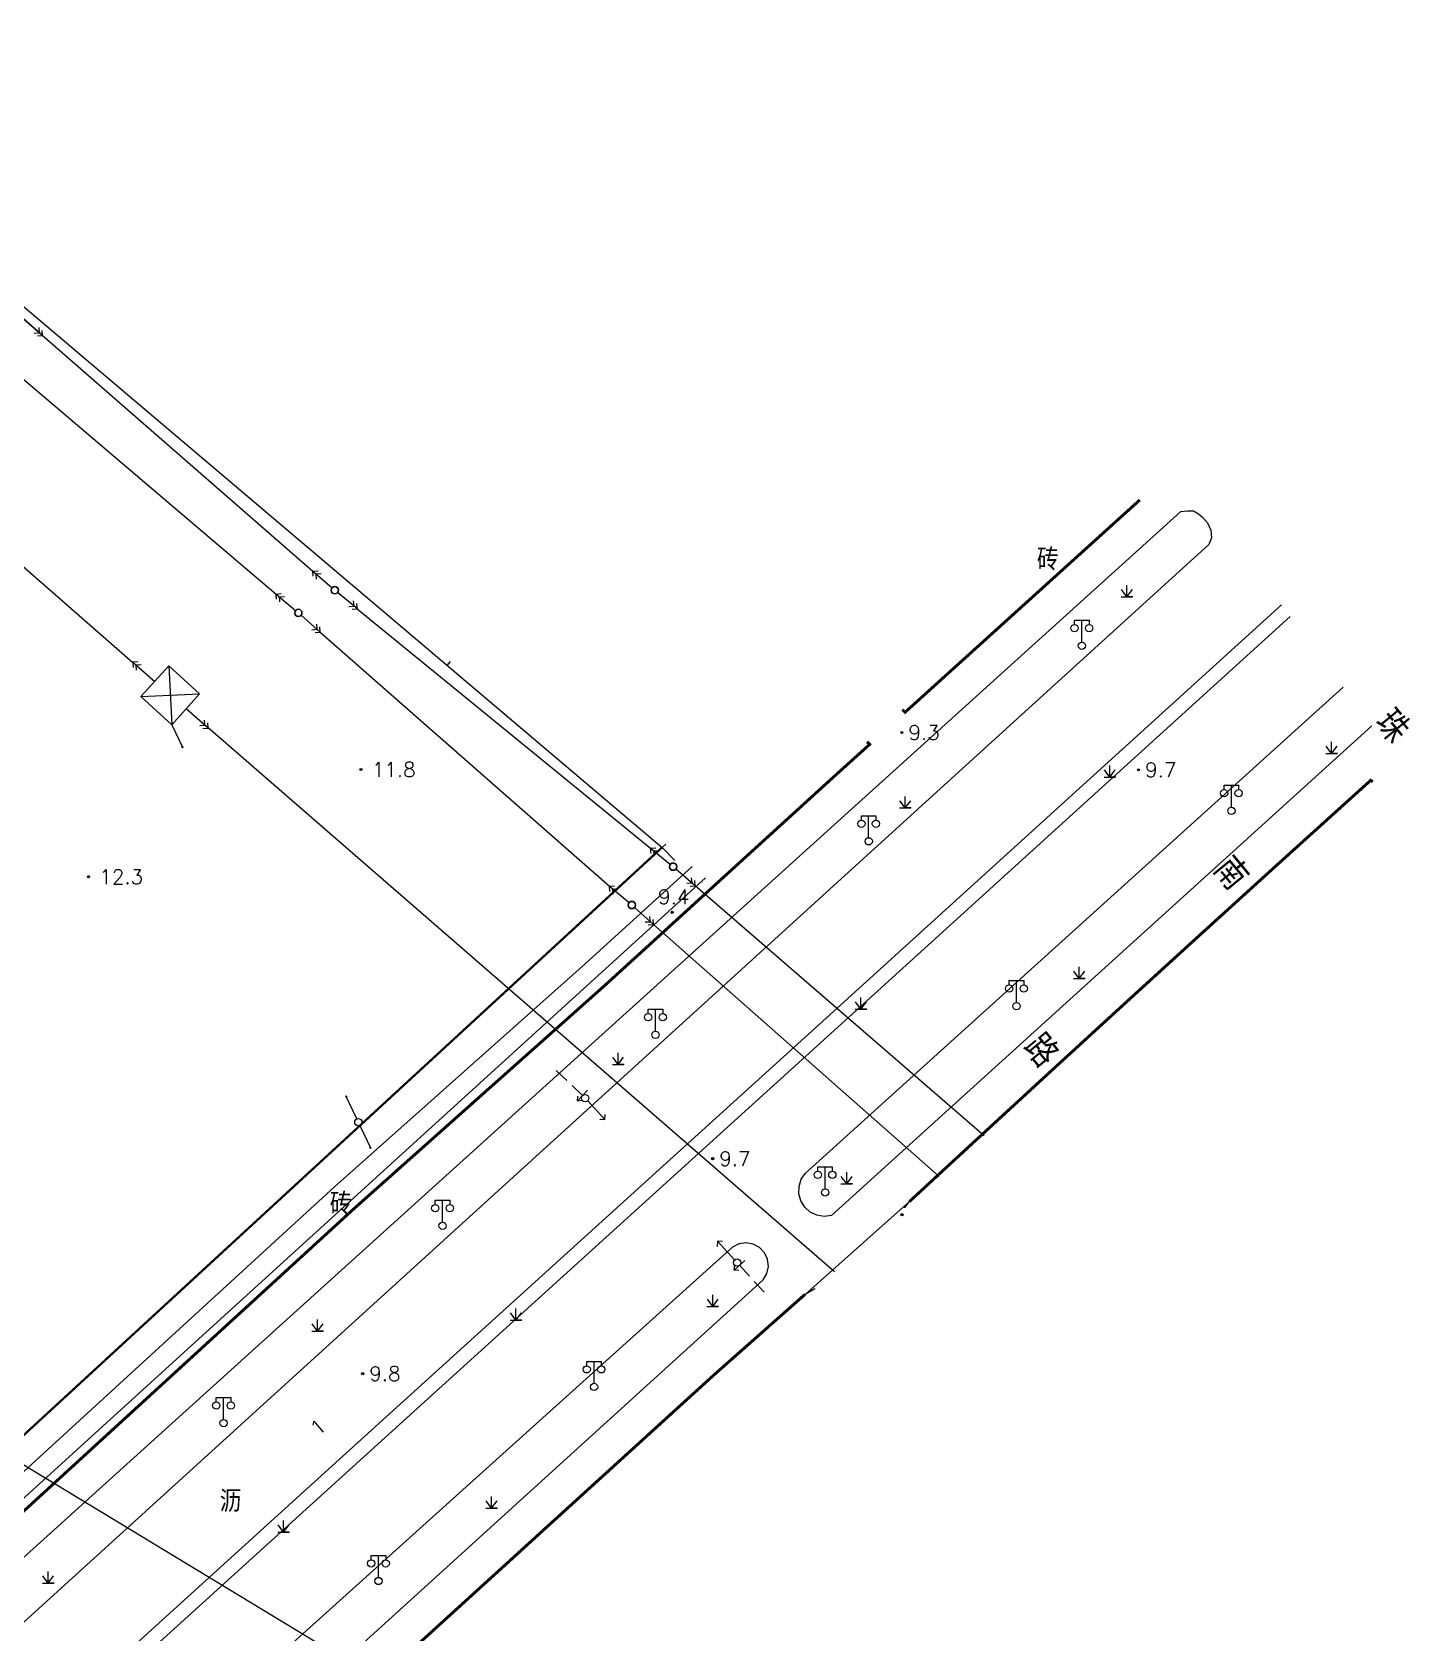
# Model space of a CAD drawing. Extents: x 115374 to 116875, y 149866 to 152432.
# Drawn here: x 116686.1 to 116875.4, y 150319.4 to 150539.4 of the extents above; entities that cross this region are included whole.
import ezdxf
from ezdxf.enums import TextEntityAlignment as Align

# ---------------------------------------------------------------- set-up
doc = ezdxf.new("R2010")
doc.units = 0
doc.header["$MEASUREMENT"] = 0
doc.header["$PDMODE"] = 32
doc.header["$PDSIZE"] = 0.3
doc.layers.get('0').update_dxf_attribs({"linetype": 'CONTINUOUS'})
for name, color, linetype in [('DLDW', 14, 'CONTINUOUS'), ('DLSS', 5, 'CONTINUOUS'), ('DMTZ', 5, 'CONTINUOUS'), ('GCD', 1, 'CONTINUOUS'), ('GXYZ', 2, 'CONTINUOUS'), ('YZH', 2, 'CONTINUOUS'), ('ZBTZ', 5, 'CONTINUOUS')]:
    doc.layers.add(name, color=color, linetype=linetype)
doc.styles.add('HZ', font='rs.shx', dxfattribs={"bigfont": 'hztxt.shx'})
doc.linetypes.add('X18', pattern='A,9.4,[169,symbolx.shx,S=1,R=-90,X=0,Y=-0.15],0.6', length=10)
doc.linetypes.add('X19', pattern='A,4.5,[145,symbolx.shx,S=1,R=0,X=0,Y=1],4.5,-0.5,[146,symbolx.shx,S=1,R=0,X=0,Y=0],-0.5', length=10)
doc.linetypes.add('X33', pattern='A,2,[150,symbolx.shx,S=1,R=0,X=0,Y=1],1e-11', length=2)
doc.linetypes.add('X4', pattern='A,0,-1e-09,[149,symbolx.shx,S=0.15,R=0,X=0,Y=0],-1.6', length=1.6)
doc.linetypes.add('X49', pattern='A,0,[5,symbolt.shx,S=1,R=0,X=0,Y=0],-10', length=10)

# ---------------------------------------------------------------- blocks, each defined once
blk = doc.blocks.new('GC124')
for p, q in [((0, -0.8), (-0.75, 0.2)), ((0, -0.8), (0, 0.8)), ((0, -0.8), (0.75, 0.2)), ((-0.8, -0.8), (0.75, -0.8)), ((0.8, -0.8), (0, -0.8))]:
    blk.add_line(p, q)
blk = doc.blocks.new('GC097')
for p, q in [((-1, 2.92), (-1, 3.52)), ((-1, 3.52), (1, 3.52)), ((0, 0.52), (0, 3.52)), ((1, 3.52), (1, 2.92))]:
    blk.add_line(p, q)
for centre in [(-1, 2.42), (1, 2.42), (0.01, 0)]:
    blk.add_circle(centre, 0.5)
blk = doc.blocks.new('GC297')
at = {"linetype": 'Continuous'}
blk.add_line((4, 0), (0, 0), dxfattribs=at)
for p, q in [((3.42, 0), (2.92, 0.5)), ((2.92, -0.5), (3.42, 0)), ((4, 0), (3.5, 0.5)), ((3.5, -0.5), (4, 0))]:
    blk.add_line(p, q)
blk = doc.blocks.new('GC303')
at = {"linetype": 'Continuous'}
for p, q in [((-5, 0), (-3, 0)), ((-2, 0), (0, 0)), ((0, 1), (0, -1)), ((0, -1), (-0.4, -0.5)), ((0, -1), (0.4, -0.5))]:
    blk.add_line(p, q, dxfattribs=at)
blk = doc.blocks.new('GC154')
for p, q in [((4, 0), (0.5, 0)), ((4, 0), (3.5, 0.5)), ((3.5, -0.5), (4, 0))]:
    blk.add_line(p, q)
blk.add_circle((0, 0), 0.5)
blk = doc.blocks.new('GC155')
for p, q in [((4, 0), (0.5, 0)), ((3.42, 0), (2.92, 0.5)), ((2.92, -0.5), (3.42, 0)), ((4, 0), (3.5, 0.5)), ((3.5, -0.5), (4, 0))]:
    blk.add_line(p, q)
blk.add_circle((0, 0), 0.5)
blk = doc.blocks.new('GC302')
at = {"linetype": 'Continuous'}
for p, q in [((0, 1), (0, -1)), ((0, 0), (2, 0)), ((3, 0), (5, 0)), ((0, -1), (-0.4, -0.5)), ((0, -1), (0.4, -0.5))]:
    blk.add_line(p, q, dxfattribs=at)
blk = doc.blocks.new('Ggjt')
for p, q in [((3.5, 0), (0, 0)), ((2.92, 0), (2.42, 0.5)), ((2.42, -0.5), (2.92, 0)), ((3.5, 0), (3, 0.5)), ((3, -0.5), (3.5, 0))]:
    blk.add_line(p, q)
blk = doc.blocks.new('GC156')
blk.add_line((0.5, 0), (4, 0))
at = {"const_width": 0.15}
blk.add_lwpolyline([(3.78, 0, 1), (3.93, 0, 1)], format="xyb", close=True, dxfattribs=at)
blk.add_circle((0, 0), 0.5)
blk = doc.blocks.new('GC730')
blk.add_line((0, 0), (3.5, 0))
at = {"const_width": 0.15}
blk.add_lwpolyline([(3.28, 0, 1), (3.43, 0, 1)], format="xyb", close=True, dxfattribs=at)

msp = doc.modelspace()

# ---------------------------------------------------------------- linework, layer by layer
at = {"layer": 'DLSS', "linetype": 'Continuous'}
for points in [[(116838.29, 150475.1, 0.4, 0.4, 0), (116836.3, 150473.3, 0.4, 0.4, 0), (116806.07, 150445.95, 0.4, 0.4, 0), (116806.06, 150445.94, 0.4, 0.4, 0), (116805.67, 150446.29, 0, 0, 0)], [(116800.83, 150441.88, 0.4, 0.4, 0), (116801.18, 150441.52, 0.4, 0.4, 0), (116795.82, 150436.68, 0.4, 0.4, 0), (116764.78, 150408.39, 0.4, 0.4, 0), (116730.35, 150377.74, 0.4, 0.4, 0), (116665.2, 150318.08, 0.4, 0.4, 0), (116661.69, 150315.22, 0.4, 0.4, 0), (116658.56, 150317, 0.4, 0.4, 0), (116656.96, 150317.95, 0.4, 0.4, 0), (116655.28, 150319.1, 0, 0, 0)], [(116711.17, 150292.65, 0.4, 0.4, 0), (116737.73, 150316.61, 0.4, 0.4, 0), (116779.86, 150354.95, 0.4, 0.4, 0), (116792.3, 150365.95, 0, 0, 0)]]:
    msp.add_lwpolyline(points, format="xyseb", dxfattribs=at)
at = {"layer": 'DLSS', "linetype": 'Continuous', "const_width": 0.4}
msp.add_lwpolyline([(116806.65, 150378.71), (116812.34, 150383.97), (116819.21, 150390.3), (116827.15, 150397.6), (116836.07, 150405.77), (116845.89, 150414.73), (116856.5, 150424.37), (116867.82, 150434.6), (116870, 150436.57), (116870.3, 150436.37)], dxfattribs=at)
at = {"layer": 'DLSS', "linetype": 'X4', "elevation": 9.58}
msp.add_lwpolyline([(116776.79, 150424.75), (116762.1, 150411.36), (116727.67, 150380.71), (116662.5, 150321.03), (116658.26, 150317.18)], dxfattribs=at)
at = {"layer": 'DLSS', "linetype": 'X4', "flags": 128}
msp.add_lwpolyline([(116792.3, 150365.95), (116806.65, 150378.71)], dxfattribs=at)
at = {"layer": 'DLSS', "linetype": 'Continuous'}
for points in [[(116805.99, 150377.84), (116806.02, 150377.89), (116806.65, 150378.71)], [(116793.69, 150366.67), (116793.55, 150366.66), (116792.3, 150365.95)]]:
    msp.add_lwpolyline(points, dxfattribs=at)
at = {"layer": 'DMTZ', "linetype": 'X33', "flags": 128}
msp.add_lwpolyline([(116774.42, 150425.57), (116772.65, 150427.35)], dxfattribs=at)
at = {"layer": 'GCD', "linetype": 'Continuous'}
for p in [(116805.6, 150443.15, 9.3), (116731.3, 150438.06, 11.8), (116838.12, 150438.03, 9.7), (116693.86, 150423.33, 12.3), (116774.05, 150418.45, 9.4), (116779.61, 150384.59, 9.7), (116805.61, 150376.89, 9.2), (116731.53, 150355.05, 9.8)]:
    msp.add_point(p, dxfattribs=at)
at = {"layer": 'GXYZ', "linetype": 'Continuous'}
for p, q in [((116701.06, 150448.08), (116704.88, 150452.29)), ((116704.88, 150452.29), (116709.13, 150448.47)), ((116704.88, 150452.29), (116705.31, 150444.22)), ((116701.06, 150448.08), (116709.13, 150448.47)), ((116705.31, 150444.22), (116701.06, 150448.08)), ((116709.13, 150448.47), (116705.31, 150444.22))]:
    msp.add_line(p, q, dxfattribs=at)
at = {"layer": 'GXYZ', "linetype": 'Continuous', "flags": 128}
for points, elevation in [([(116646.02, 150500), (116699.94, 150452.79)], 8.95), ([(116675.14, 150500), (116719.65, 150462.17)], 8.97), ([(116684.92, 150500), (116724.68, 150465.32)], 8.97), ([(116730.79, 150460.16), (116771.09, 150427.25)], 2.72)]:
    msp.add_lwpolyline(points, dxfattribs=dict(at, elevation=elevation))
msp.add_lwpolyline([(116725.7, 150456.94), (116765.44, 150422.02)], dxfattribs=at)
at = {"layer": 'GXYZ', "linetype": 'Continuous'}
for points in [[(116796.34, 150369.07), (116710.28, 150443.77)], [(116733.93, 150312.82), (116684.99, 150342.49)]]:
    msp.add_lwpolyline(points, dxfattribs=at)
for points, elevation in [([(116777.21, 150422.11), (116816.89, 150387.76)], 9.95), ([(116771.47, 150416.76), (116810.73, 150382.15)], 8.97)]:
    msp.add_lwpolyline(points, dxfattribs=dict(at, elevation=elevation))
at = {"layer": 'YZH', "linetype": 'X19', "flags": 128}
msp.add_lwpolyline([(116640.3, 150539.39), (116686.95, 150500)], dxfattribs=at)
at = {"layer": 'YZH', "linetype": 'X19', "elevation": 9.95}
msp.add_lwpolyline([(116686.95, 150500), (116772.65, 150427.35), (116773.17, 150427.82)], dxfattribs=at)
at = {"layer": 'YZH', "linetype": 'X18', "const_width": 0.3, "flags": 128}
msp.add_lwpolyline([(116772.65, 150427.35), (116677.83, 150340.05), (116677.52, 150340.22)], dxfattribs=at)
at = {"layer": 'ZBTZ', "elevation": 9.7, "flags": 128}
for points in [[(116670.51, 150316.79), (116843.95, 150473.51), (116844.83, 150473.59), (116845.68, 150473.59), (116846.35, 150473.21), (116846.92, 150472.73), (116847.58, 150471.97), (116848.06, 150470.93), (116848.15, 150469.88), (116847.78, 150468.98), (116674.85, 150311.74)], [(116786.55, 150367.95), (116787.06, 150368.81), (116787.27, 150369.78), (116787.15, 150370.77), (116786.73, 150371.67), (116786.05, 150372.4), (116785.17, 150372.87), (116784.19, 150373.03), (116783.21, 150372.88), (116782.32, 150372.42), (116781.94, 150372.09)], [(116781.94, 150372.09), (116690.31, 150289.65), (116689.64, 150288.89), (116689.23, 150287.97), (116689.1, 150286.97), (116689.28, 150285.98), (116689.74, 150285.08), (116690.44, 150284.36), (116691.33, 150283.88), (116692.31, 150283.68), (116693.32, 150283.78), (116694.25, 150284.18), (116694.66, 150284.47), (116786.55, 150367.95)]]:
    msp.add_lwpolyline(points, dxfattribs=at)
at = {"layer": 'ZBTZ', "elevation": 9.7}
for points in [[(116597.36, 150224.29), (116623.37, 150248.03), (116666.86, 150287.55), (116731.77, 150346.41), (116793.74, 150402.59), (116857.76, 150460.68)], [(116858.96, 150459.08), (116798.77, 150404.45), (116737.54, 150348.95), (116672.63, 150290.08), (116598.63, 150222.72)], [(116870.17, 150444.08), (116795.92, 150376.8), (116794.92, 150376.67), (116793.92, 150376.83), (116793, 150377.26), (116792.25, 150377.94), (116791.72, 150378.8), (116791.46, 150379.78), (116791.48, 150380.79), (116791.79, 150381.76), (116792.36, 150382.6), (116866.22, 150449.36)]]:
    msp.add_lwpolyline(points, dxfattribs=at)
at = {"layer": 'ZBTZ', "linetype": 'X4'}
msp.add_lwpolyline([(116743.54, 150452.91), (116743.12, 150452.38)], dxfattribs=at)
at = {"layer": 'ZBTZ', "linetype": 'X49', "elevation": 9.7}
msp.add_lwpolyline([(116664.74, 150319.58), (116778.62, 150423.2)], dxfattribs=at)

# ---------------------------------------------------------------- block references
at = {"layer": 'DLDW'}
for p in [(116830.33, 150455.07, 20.2), (116850.87, 150432.38, 20.44), (116801.04, 150428.2, 20.68), (116821.35, 150405.55, 20.32), (116771.75, 150401.62, 20.44), (116742.5, 150375.38, 20.56), (116763.31, 150353.23, 20.19), (116712.41, 150348.27, 20.07), (116733.69, 150326.57, 20.56)]:
    msp.add_blockref('GC097', p, dxfattribs=at)
at = {"layer": 'DLDW', "linetype": 'Continuous'}
msp.add_blockref('GC097', (116795.05, 150379.96), dxfattribs=at)
at = {"layer": 'GXYZ', "linetype": 'Continuous'}
for name, p, rotation in [('Ggjt', (116684.92, 150500, 8.97), 318.9028439112936), ('GC155', (116727.7, 150462.69, 2.72), 320.7669570154909), ('GC155', (116722.69, 150459.58), 318.7815238173087), ('GC297', (116702.95, 150450.16, 8.95), 138.7943356493571), ('GC297', (116707.26, 150446.39, 8.95), 319.0607110766265), ('GC730', (116705.31, 150444.22), 295.1350948017399), ('GC155', (116774.19, 150424.72, 9.95), 319.1133581780358), ('GC155', (116768.5, 150419.45, 8.97), 317.8430233830878), ('GC303', (116761.74, 150393.27), 316.3151396803501), ('GC156', (116730.93, 150389.62), 115.1350948017399), ('GC154', (116762.1, 150392.92, 20.44), 312.728302902555), ('GC156', (116730.93, 150389.62), 295.1350948017399), ('GC154', (116782.97, 150370.32), 132.7283029025549), ('GC302', (116783.3, 150369.95), 312.4110141080767)]:
    msp.add_blockref(name, p, dxfattribs=dict(at, rotation=rotation))
at = {"layer": 'GXYZ', "linetype": 'Continuous', "xscale": -1}
for p, rotation in [((116727.7, 150462.69, 2.72), 318.9028439112936), ((116722.69, 150459.58), 319.6335867540496), ((116774.19, 150424.72, 9.95), 320.7981661000134), ((116768.5, 150419.45, 8.97), 320.0019771142344)]:
    msp.add_blockref('GC155', p, dxfattribs=dict(at, rotation=rotation))
at = {"layer": 'ZBTZ', "linetype": 'Continuous'}
for p in [(116836.53, 150462.61), (116864.64, 150441.07), (116834.18, 150437.8), (116806.07, 150433.58), (116829.97, 150410.17), (116799.98, 150405.96), (116766.63, 150398.34), (116798.03, 150381.95), (116779.63, 150365.09), (116752.58, 150363.22), (116725.34, 150361.72), (116749.24, 150337.37), (116720.66, 150334.09), (116688.32, 150327.07)]:
    msp.add_blockref('GC124', p, dxfattribs=at)

# ---------------------------------------------------------------- texts
at = {"layer": 'DLSS', "linetype": 'Continuous', "style": 'HZ'}
for s, p in [('砖', (116825.65, 150467.08)), ('砖', (116728.51, 150378.56)), ('沥', (116713.38, 150337.66))]:
    msp.add_text(s, height=3, dxfattribs=at).set_placement(p, align=Align.MIDDLE)
for s, height, rotation, p in [('珠', 4, 309.4972, (116873.19, 150444.19)), ('南', 4, 309.4972, (116851, 150423.99)), ('路', 4, 309.4972, (116824.93, 150399.62)), ('1', 2, 40.2528, (116725.38, 150347.72))]:
    msp.add_text(s, height=height, rotation=rotation, dxfattribs=at).set_placement(p, align=Align.MIDDLE)
at = {"layer": 'GCD', "linetype": 'Continuous', "style": 'HZ'}
for s, p in [('9.3', (116808.65, 150443.15, 9.3)), ('9.7', (116841.17, 150438.03, 9.7)), ('9.4', (116774.26, 150420.58, 9.4)), ('9.7', (116782.66, 150384.59, 9.7)), ('9.8', (116734.58, 150355.05, 9.8))]:
    msp.add_text(s, height=2, dxfattribs=at).set_placement(p, align=Align.MIDDLE)
for s, p in [('11.8', (116732.8, 150437.06, 11.8)), ('12.3', (116695.36, 150422.33, 12.3))]:
    msp.add_text(s, height=2, dxfattribs=at).set_placement(p)

doc.saveas('drawing.dxf')
